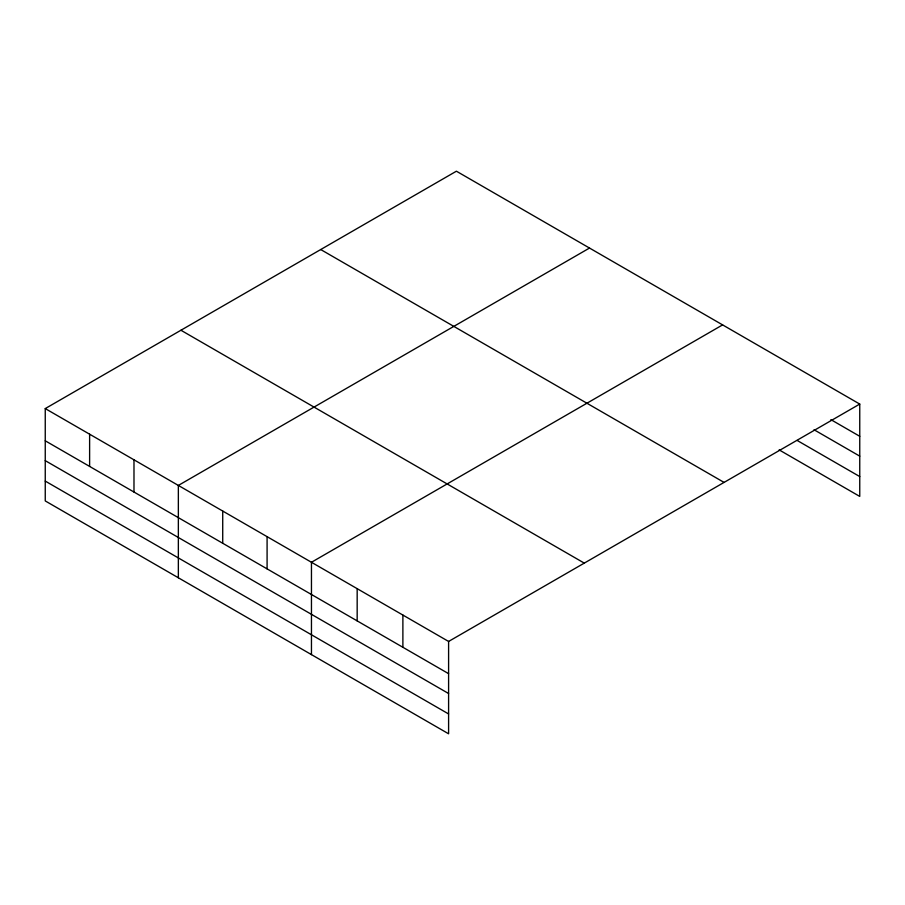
<?xml version="1.0" encoding="UTF-8"?>
<svg xmlns="http://www.w3.org/2000/svg" width="905" height="905" viewBox="0 0 905 905"><rect width="100%" height="100%" fill="white"/><g stroke="black" fill="none" stroke-linecap="round" stroke-linejoin="round"><path stroke-width="1.36" d="M45.25 408.585L448.597 641.453L448.597 733.797L45.25 500.929L45.25 408.585L456.403 171.203L859.75 404.071L859.75 496.415L779.148 449.887M589.506 248.049L178.353 485.431L178.353 577.775M722.609 324.895L311.456 562.277L311.456 654.62M448.597 641.453L859.75 404.071M830.881 419.626L859.75 436.301M814.036 429.751L859.75 456.143M797.192 440.464L859.75 476.573M320.721 249.542L724.068 482.41M180.932 330.246L584.279 563.114M45.25 440.803L448.597 673.671M45.25 460.645L448.597 693.513M45.25 481.087L448.597 713.955M402.883 615.061L402.883 647.279M357.17 588.669L357.17 620.887M267.088 536.665L267.088 568.883M222.721 511.042L222.721 543.272M133.985 459.819L133.985 492.037M89.618 434.196L89.618 466.426"/></g></svg>
